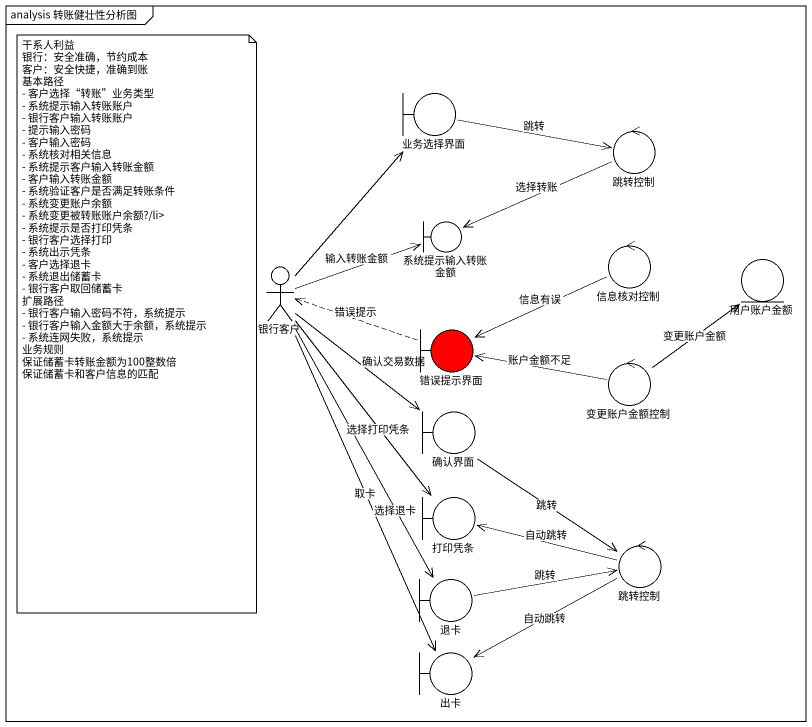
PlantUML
@startuml
mainframe analysis 转账健壮性分析图
boundary 业务选择界面
control 跳转控制
boundary 系统提示输入转账金额
actor 银行客户
control 信息核对控制
entity 用户账户金额
boundary 错误提示界面 #FF0000
control 变更账户金额控制
boundary 确认界面
boundary 打印凭条
control "跳转控制" as 跳转控制_2
boundary 退卡
boundary 出卡
业务选择界面 -right-> 跳转控制 : 跳转
跳转控制 -left-> 系统提示输入转账金额 : 选择转账
银行客户 -up-> 业务选择界面
银行客户 -right-> 系统提示输入转账金额 : 输入转账金额
银行客户 --> 确认界面 : 确认交易数据
银行客户 --> 打印凭条 : 选择打印凭条
银行客户 --> 退卡 : 选择退卡
银行客户 --> 出卡 : 取卡
信息核对控制 -left-> 错误提示界面 : 信息有误
错误提示界面 .left.> 银行客户 : 错误提示
变更账户金额控制 -up-> 用户账户金额 : 变更账户金额
变更账户金额控制 -left-> 错误提示界面 : 账户金额不足
确认界面 --> 跳转控制_2 : 跳转
跳转控制_2 -left-> 打印凭条 : 自动跳转
跳转控制_2 -left-> 出卡 : 自动跳转
退卡 -right-> 跳转控制_2 : 跳转
note as N1
  干系人利益
  银行：安全准确，节约成本
  客户：安全快捷，准确到账
  基本路径
  - 客户选择“转账”业务类型
  - 系统提示输入转账账户
  - 银行客户输入转账账户
  - 提示输入密码
  - 客户输入密码
  - 系统核对相关信息
  - 系统提示客户输入转账金额
  - 客户输入转账金额
  - 系统验证客户是否满足转账条件
  - 系统变更账户余额
  - 系统变更被转账账户余额?/li>
  - 系统提示是否打印凭条
  - 银行客户选择打印
  - 系统出示凭条
  - 客户选择退卡
  - 系统退出储蓄卡
  - 银行客户取回储蓄卡
  扩展路径
  - 银行客户输入密码不符，系统提示
  - 银行客户输入金额大于余额，系统提示
  - 系统连网失败，系统提示
  业务规则
  保证储蓄卡转账金额为100整数倍
  保证储蓄卡和客户信息的匹配
end note
@enduml
